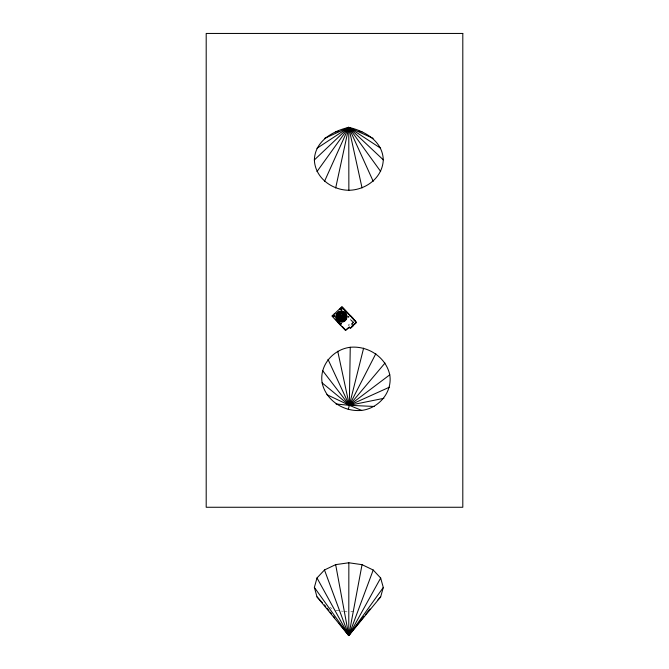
<?xml version="1.0" encoding="UTF-8"?>
<svg xmlns="http://www.w3.org/2000/svg" width="669" height="669" viewBox="0 0 669 669"><rect width="100%" height="100%" fill="white"/><g stroke="black" fill="none" stroke-linecap="round" stroke-linejoin="round"><path stroke-width="0.5" stroke-dasharray="3.35 2.51" d="M353.383 320.869L352.747 321.471L351.534 320.192M352.421 322.567L352.747 322.257L351.1 320.518L350.773 320.827L352.814 322.993L353.968 321.898M352.095 323.754L354.068 321.889M350.924 325.318L353.173 323.186M351.175 318.695L350.589 319.422L351.133 320.175M350.832 611.834L353.876 611.399M335.612 610.228L342.712 611.24M343.732 611.391L347.788 611.968M330.026 607.544L331.891 608.439M353.508 325.577L350.84 322.751L348.373 325.084L350.372 327.2"/><path stroke-width="1" d="M339.166 623.441L348.775 635.55L348.85 562.771L362.038 564.661L373.21 570.021L380.669 578.033L383.287 587.482L380.653 596.915L348.775 635.55L316.981 596.848L314.371 587.407L316.997 577.966L324.482 569.971L335.662 564.636L348.85 562.771M350.247 347.278L349.327 405.314L361.645 410.406C378.796 408.282 392.611 392.343 389.768 374.816C385.888 357.045 367.983 345.597 350.247 347.278C333.087 349.402 319.28 365.341 322.124 382.869C325.995 400.639 343.908 412.087 361.645 410.406M334.09 315.475L334.809 316.462M342.294 312.783C340.036 311.997 344.694 313.577 342.436 312.783M314.371 587.407L348.775 635.55L362.038 564.661M335.671 187.981L348.775 127.386C365.023 131.007 382.693 141.276 383.278 159.841C382.609 177.661 365.843 190.046 348.858 190.272C331.883 190.096 315.074 177.753 314.363 159.933C314.898 141.368 332.535 131.057 348.775 127.386L373.16 138.366M348.265 409.537L363.618 348.148M316.997 577.966L348.775 635.55L373.21 570.021M340.856 309.162L341.223 308.702M324.482 181.408L348.775 127.386L380.636 148.217M375.827 353.684L349.327 405.314L336.055 404.001M347.838 633.744L348.775 635.55L350.188 632.841M324.482 569.971L348.775 635.55L380.669 578.033M335.662 564.636L348.775 635.55L383.287 587.482M316.997 171.557L348.775 127.386L383.278 159.841M348.775 635.55L364.187 616.199M365.466 614.594L369.965 608.949M385.01 363.05L349.327 405.314L326.873 394.635M342.285 326.48L345.781 330.177L348.842 327.292L350.339 328.32L356.56 322.257L341.859 306.711L332.033 316.161L345.43 330.386L349.042 327.501M377.935 599.825L380.653 596.915M314.363 159.933L348.775 127.386L380.669 171.473M339.509 309.504L342.11 307.046L350.079 315.467M336.214 317.725L336.858 317.123M337.419 321.923L340.789 325.485M350.305 315.442L355.398 321.087M352.504 318.268L354.921 321.087M352.998 318.293L348.858 314.413M354.16 324.398L355.816 322.834M351.359 327.082L352.513 325.995M353.968 324.674L356.1 322.659M350.757 327.952L353.558 325.519M389.768 374.816L349.327 405.314L322.124 382.869M316.964 148.301L348.775 127.386L373.218 181.341M324.423 138.433L348.775 127.386L362.046 187.947M389.375 387.2L349.327 405.314L322.517 370.484M383.889 398.314L349.327 405.314L327.994 359.37M335.595 131.835L338.639 131.291M374.155 406.459L349.327 405.314L337.736 351.225M358.927 131.266L361.971 131.793M341.374 310.115L340.839 309.555M342.102 307.531L346.099 311.754M334.634 313.368L334.985 313.786L334.149 313.828M332.635 315.25L332.568 316.069L332.192 315.668M336.415 319.782L339.852 323.411M335.294 319.088L340.187 324.264M316.981 596.848L322.408 602.677M324.44 604.868L325.719 606.482M327.007 608.096L328.922 610.521M330.202 612.135L331.49 613.749M333.405 616.166L334.684 617.788M348.775 127.386L348.858 190.272M340.947 317.783L341.232 318.034A1.831 1.831 0 0 0 342.444 315.634A2.25 2.25 0 0 1 342.26 316.521A0.853 0.853 0 0 1 341.566 315.433L341.031 315.843A1.313 1.313 0 0 0 342.152 316.73L341.817 317.181A1.823 1.823 0 0 1 340.663 315.96L340.379 316.562A1.84 1.84 0 0 0 341.658 317.332L341.558 317.415A2.25 2.25 0 0 1 340.956 317.742L340.956 317.742M333.798 316.27C334.308 318.009 335.177 315.082 333.798 316.27M336.39 315.827L337.168 316.061L336.39 315.827M336.281 317.073L337.059 317.307L336.281 317.073M336.607 314.673L337.385 314.907L336.607 314.673M336.524 318.26L337.301 318.486L336.524 318.26M337.209 313.669L337.987 313.903L337.209 313.669M337.335 316.521L338.121 316.746L337.335 316.521M337.544 315.5L338.322 315.726L337.544 315.5M338.004 312.866L338.79 313.1L338.004 312.866M337.067 319.372L337.853 319.606L337.067 319.372M337.887 314.522L338.673 314.756L337.887 314.522M337.427 317.516L338.213 317.75L337.427 317.516M337.761 318.536L338.539 318.77L337.761 318.536M338.564 313.719L339.342 313.953L338.564 313.719M338.322 316.086L339.108 316.32L338.322 316.086M338.882 312.197L339.66 312.431L338.882 312.197M337.954 320.183L338.74 320.409L337.954 320.183M338.422 317.282L339.2 317.516L338.422 317.282M338.765 315.04L339.543 315.266L338.765 315.04M339.476 313.042L340.253 313.268L339.476 313.042M338.547 319.297L339.325 319.531L338.547 319.297M339.409 314.171L340.187 314.397L339.451 314.07M339.835 311.729L340.621 311.963L339.835 311.729M338.857 318.327L339.635 318.561L338.857 318.327M338.94 320.61L339.727 320.836L338.94 320.61M339.434 319.74L340.22 319.974L339.434 319.74M340.345 313.527L341.123 313.761L340.345 313.527M340.529 312.523L341.315 312.757L340.529 312.523M340.856 311.52L341.642 311.746L340.856 311.52M341.198 309.27C341.708 311.01 342.578 308.091 341.198 309.27M339.827 318.879L340.605 319.113L339.827 318.879M339.927 320.911L340.713 321.137L339.927 320.911M341.332 313.552L342.11 313.786L341.332 313.552M340.437 320.025L341.223 320.259L340.437 320.025M340.947 319.105L341.725 319.339L340.947 319.105M342.043 311.578L342.821 311.804L342.043 311.578M340.856 321.137L341.633 321.371L340.856 321.137M340.789 323.662C341.299 325.402 342.168 322.483 340.789 323.662M342.327 313.811L343.105 314.037L342.327 313.811M341.407 320.284L342.194 320.518L341.407 320.284M343.038 311.854L343.824 312.089L343.038 311.854M342.068 319.138L342.846 319.372L342.068 319.138M341.884 321.237L342.662 321.471L341.884 321.237M343.088 314.463L343.866 314.698L343.088 314.463M343.247 313.276L344.025 313.502L343.247 313.276M342.403 320.075L343.18 320.309L342.403 320.075M342.929 318.402L343.707 318.636L342.929 318.402M343.916 312.423L344.702 312.649L343.916 312.423M342.879 321.036L343.665 321.271L342.879 321.036M343.715 315.358L344.493 315.592L343.715 315.358M344 313.937L344.786 314.171L344 313.937M343.272 319.539L344.05 319.774L343.272 319.539M343.49 317.516L344.267 317.742L343.532 317.415M343.699 316.429L344.476 316.663L343.699 316.429M344.711 313.059L345.488 313.293L344.711 313.059M343.941 318.787L344.719 319.013L343.941 318.787M344.594 314.764L345.371 314.999L344.594 314.764M343.757 320.568L344.543 320.802L343.757 320.568M344.736 315.743L345.513 315.977L344.736 315.743M344.451 317.808L345.229 318.043L344.451 317.808M344.66 316.772L345.447 317.006L344.66 316.772M345.313 313.953L346.09 314.187L345.313 313.953M344.568 319.849L345.346 320.083L344.568 319.849M345.162 319.046L345.94 319.272L345.162 319.046M345.764 314.898L346.5 315.224L345.814 314.798M345.823 315.994L346.601 316.22L345.823 315.994M345.547 318.101L346.325 318.335L345.547 318.101M345.748 317.123L346.534 317.349L345.748 317.123M348.189 316.663C348.7 318.402 349.569 315.484 348.189 316.663M462.806 33.45L206.194 33.45L206.194 507.261L462.806 507.261L462.806 33.45M338.046 321.12A5.653 5.653 0 0 0 347.044 317.265A5.653 5.653 0 0 0 339.208 311.394A5.653 5.653 0 0 0 338.046 321.12M340.605 317.942A1.581 1.581 0 0 0 343.013 316.638A1.581 1.581 0 0 0 340.68 315.199A1.581 1.581 0 0 0 340.605 317.942"/></g></svg>
